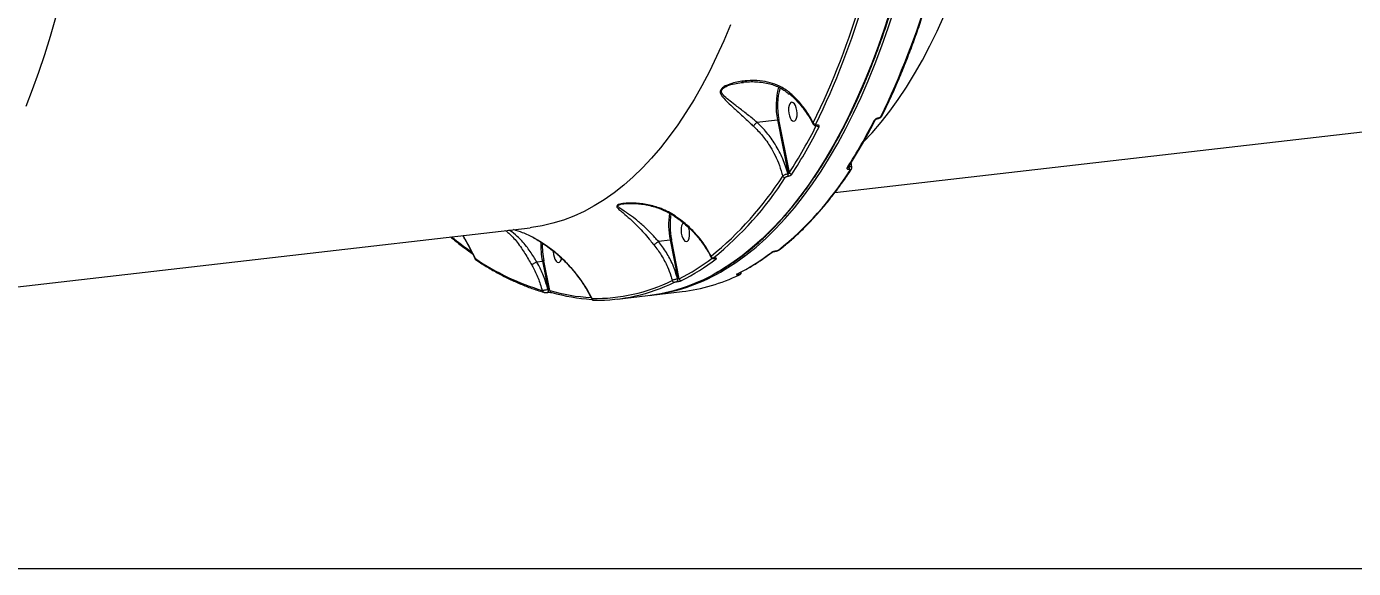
# Model space of a CAD drawing. Header units: millimetres. Extents: x 10684 to 26054, y -4768 to 6894.
# Drawn here: x 18900 to 19522, y -3300 to -3046 of the extents above; entities that cross this region are included whole.
import ezdxf

# ---------------------------------------------------------------- set-up
doc = ezdxf.new("R2010")
doc.units = ezdxf.units.MM
doc.layers.add('DIKOM_ОБЪЕКТ', color=7, linetype='Continuous')
doc.layers.add('DIKOM_РАЗМЕР_ОБЪЕКТА', color=7, linetype='Continuous')
doc.styles.add('style1', font='arial.ttf', dxfattribs={"width": 0.8})
doc.dimstyles.new('1-50', dxfattribs={"dimtxt": 300, "dimasz": 200, "dimexe": 100, "dimexo": 0, "dimgap": 100, "dimtad": 1, "dimtxsty": 'style1', "dimcen": 200, "dimclrd": 7, "dimclre": 7, "dimclrt": 7, "dimadec": 1, "dimazin": 2, "dimtfac": 1, "dimtmove": 0, "dimatfit": 2, "dimfxl": 0, "dimlwd": 25, "dimlwe": 18, "dimarcsym": 0})

# ---------------------------------------------------------------- blocks, each defined once
blk = doc.blocks.new('*D12')
at = {"layer": 'Defpoints', "color": 0, "transparency": 16777216}
for p in [(20201.02, 3555.88), (18130.62, -3300.31), (24750.12, -3300.31)]:
    blk.add_point(p, dxfattribs=at)
at = {"layer": 'DIKOM_РАЗМЕР_ОБЪЕКТА', "color": 7, "lineweight": 18, "transparency": 16777216}
for p, q in [((20201.02, 3555.88), (24850.12, 3555.88)), ((18130.62, -3300.31), (24850.12, -3300.31))]:
    blk.add_line(p, q, dxfattribs=at)
at = {"layer": 'DIKOM_РАЗМЕР_ОБЪЕКТА', "color": 7, "lineweight": 25, "transparency": 16777216}
blk.add_line((24750.12, 3355.88), (24750.12, -3100.31), dxfattribs=at)
at = {"layer": 'DIKOM_РАЗМЕР_ОБЪЕКТА', "color": 7, "transparency": 16777216}
for points in [[(24716.79, 3355.88), (24783.45, 3355.88), (24750.12, 3555.88)], [(24716.79, -3100.31), (24783.45, -3100.31), (24750.12, -3300.31)]]:
    blk.add_solid(points, dxfattribs=at)
at = {"layer": 'DIKOM_РАЗМЕР_ОБЪЕКТА', "color": 7, "transparency": 16777216, "insert": (24496.95, 958.92), "char_height": 300, "attachment_point": 5, "rotation": 90, "style": 'style1'}
blk.add_mtext('6850', dxfattribs=at)

msp = doc.modelspace()

# ---------------------------------------------------------------- linework, layer by layer
at = {"layer": 'DIKOM_ОБЪЕКТ', "color": 7, "linetype": 'Continuous', "lineweight": 15}
for p, q in [((19235.217, -3072.084), (19236.035, -3071.964)), ((19242.379, -3090.664), (19252.107, -3089.541)), ((19252.107, -3089.541), (19257.097, -3114.953)), ((19257.657, -3114.329), (19252.757, -3089.377)), ((19299.079, -3088.979), (19299.129, -3088.973)), ((19299.35, -3088.779), (19299.301, -3088.785)), ((19270.439, -3092.285), (19270.488, -3092.279)), ((19270.71, -3092.085), (19270.661, -3092.091)), ((19278.997, -3123.719), (19570.112, -3090.116)), ((19285.585, -3112.735), (19285.656, -3112.727)), ((19285.688, -3111.653), (19285.616, -3111.283)), ((19285.76, -3111.644), (19285.688, -3111.653)), ((19285.734, -3111.097), (19285.76, -3111.644)), ((19256.923, -3116.044), (19256.994, -3116.035)), ((19257.097, -3114.953), (19257.026, -3114.961)), ((18844.768, -3173.84), (19135.883, -3140.238)), ((19196.18, -3146.623), (19201.643, -3145.993)), ((19201.643, -3145.993), (19205.283, -3164.324)), ((19205.941, -3164.198), (19202.294, -3145.827)), ((19210.444, -3140.409), (19210.326, -3140.035)), ((19251.035, -3151.311), (19251.106, -3151.303)), ((19251.213, -3151.257), (19251.141, -3151.266)), ((19139.035, -3156.209), (19139.028, -3156.211)), ((19139.035, -3156.209), (19141.675, -3155.904)), ((19141.675, -3155.904), (19144.381, -3169.386)), ((19145.143, -3169.776), (19142.325, -3155.738)), ((19222.372, -3154.619), (19222.444, -3154.611)), ((19222.55, -3154.566), (19222.479, -3154.574)), ((19205.283, -3164.324), (19205.234, -3164.329)), ((19233.194, -3161.998), (19233.194, -3161.998)), ((19233.648, -3162.229), (19233.697, -3162.223)), ((19144.061, -3170.618), (19143.981, -3170.611)), ((19144.061, -3170.618), (19144.091, -3170.615)), ((19144.381, -3169.386), (19144.352, -3169.389)), ((19192.911, -3171.908), (19207.26, -3170.252)), ((19205.007, -3165.534), (19205.057, -3165.529)), ((19176.775, -3173.77), (19191.124, -3172.114))]:
    msp.add_line(p, q, dxfattribs=at)
at = {"layer": 'DIKOM_ОБЪЕКТ', "color": 7, "linetype": 'Continuous', "lineweight": 15, "flags": 128}
for points in [[(18899.306, -3083.106), (18902.355, -3075.281), (18905.272, -3067.2), (18908.056, -3058.869), (18910.703, -3050.296), (18913.211, -3041.489), (18915.578, -3032.457), (18917.802, -3023.207), (18919.88, -3013.749), (18921.811, -3004.091), (18923.592, -2994.241), (18925.223, -2984.211), (18926.701, -2974.008), (18928.025, -2963.642), (18929.195, -2953.122), (18930.208, -2942.46), (18931.064, -2931.663), (18931.762, -2920.744), (18932.302, -2909.711), (18932.683, -2898.575)], [(19305.152, -3037.691), (19302.289, -3046.494), (19299.292, -3055.052), (19296.163, -3063.358), (19292.905, -3071.403), (19289.521, -3079.181), (19286.013, -3086.687), (19282.385, -3093.913), (19278.639, -3100.854), (19274.78, -3107.503), (19270.809, -3113.855), (19266.73, -3119.905), (19262.547, -3125.647), (19258.264, -3131.077), (19253.883, -3136.191), (19249.409, -3140.983), (19244.845, -3145.45), (19240.196, -3149.588), (19235.464, -3153.393), (19230.655, -3156.863), (19225.772, -3159.994), (19222.693, -3161.773)], [(19225.252, -3161.135), (19227.559, -3159.788), (19232.442, -3156.657), (19237.251, -3153.187), (19241.983, -3149.381), (19246.632, -3145.243), (19251.196, -3140.776), (19255.67, -3135.984), (19260.051, -3130.871), (19264.334, -3125.441), (19268.517, -3119.698), (19272.595, -3113.649), (19276.566, -3107.296), (19280.426, -3100.647), (19284.172, -3093.707), (19287.8, -3086.481), (19291.308, -3078.975), (19294.692, -3071.197), (19297.95, -3063.151), (19301.079, -3054.846), (19304.076, -3046.288), (19306.939, -3037.485)], [(19229.981, -3044.937), (19226.804, -3052.497), (19223.502, -3059.785), (19220.078, -3066.796), (19216.534, -3073.521), (19212.875, -3079.956), (19209.103, -3086.094), (19205.223, -3091.928), (19201.237, -3097.455), (19197.149, -3102.669), (19192.964, -3107.565), (19188.685, -3112.138), (19184.316, -3116.384), (19179.862, -3120.299), (19175.325, -3123.879), (19170.712, -3127.122), (19166.025, -3130.024), (19161.269, -3132.583), (19156.449, -3134.795), (19151.569, -3136.66), (19146.634, -3138.175), (19141.647, -3139.338), (19136.615, -3140.15), (19135.883, -3140.238)], [(19292.528, -3099.889), (19296.518, -3095.612), (19300.703, -3090.716), (19304.79, -3085.503), (19308.776, -3079.976), (19312.657, -3074.141), (19316.429, -3068.003), (19320.088, -3061.568), (19323.632, -3054.843), (19327.056, -3047.832), (19330.358, -3040.544)], [(19260.908, -3083.957), (19260.507, -3082.88), (19260.005, -3082.038), (19259.445, -3081.5), (19258.871, -3081.31), (19258.329, -3081.481), (19257.864, -3082.002), (19257.513, -3082.829), (19257.304, -3083.895), (19257.255, -3085.115), (19257.369, -3086.389), (19257.638, -3087.614), (19258.039, -3088.691), (19258.54, -3089.533), (19259.1, -3090.071), (19259.675, -3090.261), (19260.217, -3090.09), (19260.682, -3089.569), (19261.033, -3088.742), (19261.241, -3087.676), (19261.29, -3086.456), (19261.176, -3085.182), (19260.908, -3083.957)], [(19207.903, -3137.909), (19207.865, -3137.933), (19207.4, -3138.454), (19207.049, -3139.281), (19206.84, -3140.347), (19206.792, -3141.567), (19206.906, -3142.841), (19207.174, -3144.066), (19207.575, -3145.143), (19208.076, -3145.984), (19208.637, -3146.522), (19209.211, -3146.713), (19209.753, -3146.541), (19210.218, -3146.021), (19210.569, -3145.194), (19210.778, -3144.127), (19210.827, -3142.908), (19210.712, -3141.634), (19210.444, -3140.409), (19210.444, -3140.409)], [(19146.82, -3151.214), (19146.823, -3151.478), (19146.938, -3152.753), (19147.206, -3153.978), (19147.607, -3155.055), (19148.108, -3155.896), (19148.669, -3156.434), (19149.243, -3156.625), (19149.785, -3156.453), (19150.25, -3155.933), (19150.601, -3155.106), (19150.718, -3154.632)], [(19251.029, -3151.312), (19251.077, -3151.301), (19251.141, -3151.266)], [(19251.11, -3151.302), (19251.149, -3151.293), (19251.213, -3151.257)], [(19222.376, -3154.619), (19222.415, -3154.61), (19222.479, -3154.574)], [(19222.441, -3154.612), (19222.486, -3154.601), (19222.55, -3154.566)], [(19233.192, -3161.999), (19233.097, -3162.039), (19232.926, -3162.078)], [(19234.443, -3162.244), (19234.344, -3162.285), (19234.181, -3162.321)], [(19144.352, -3169.389), (19144.387, -3169.628), (19144.396, -3169.867), (19144.378, -3170.092), (19144.336, -3170.289), (19144.27, -3170.448), (19144.186, -3170.558), (19144.088, -3170.613), (19144.061, -3170.618)], [(19144.381, -3169.386), (19144.416, -3169.625), (19144.425, -3169.864), (19144.408, -3170.088), (19144.365, -3170.286), (19144.3, -3170.444), (19144.215, -3170.554), (19144.117, -3170.61), (19144.097, -3170.614)], [(19145.758, -3170.633), (19145.897, -3170.66), (19146.072, -3170.659)]]:
    msp.add_lwpolyline(points, dxfattribs=at)
at = {"layer": 'DIKOM_ОБЪЕКТ', "color": 7, "linetype": 'Continuous', "lineweight": 15}
for centre, radius, start, end in [((18944.504, -2931.798), 361.302, 333.862393, 343.939542), ((18945.035, -2932.1), 362.052, 333.861739, 343.940282), ((18975.477, -2928.565), 362.099, 333.862387, 343.939635), ((19282.756, -3082.9), 31.36, 163.966289, 192.225037), ((19281.061, -3082.898), 29.036, 163.104476, 192.893681), ((19251.897, -3087.332), 2.219, 275.443703, 292.826372), ((19079.27, -2979.653), 244.475, 327.199416, 333.213854), ((19297.47, -3089.142), 0.687, 273.469928, 330.576107), ((19299.012, -3088.678), 0.308, 282.245516, 339.727274), ((19299.061, -3088.673), 0.308, 282.696795, 339.81478), ((19300.505, -3087.394), 0.687, 273.502456, 330.781053), ((19052.728, -2982.25), 243.805, 327.197797, 333.214448), ((19053.192, -2982.542), 244.67, 327.200625, 333.210267), ((19269.949, -3090.357), 1.246, 209.0155, 275.215002), ((19270.369, -3091.981), 0.312, 283.228449, 339.475474), ((19271.49, -3091.575), 1.249, 214.516904, 275.124673), ((19270.421, -3091.978), 0.309, 282.104942, 339.626497), ((19154.648, -3029.467), 155.903, 308.871994, 327.538779), ((19258.759, -3113.902), 1.181, 201.158212, 274.687675), ((19284.707, -3111.372), 0.719, 274.697528, 325.630855), ((19284.132, -3112.05), 1.606, 334.750586, 14.328253), ((19284.193, -3112.041), 1.617, 334.882736, 14.198493), ((19286.136, -3112.435), 0.712, 274.428441, 325.829645), ((19123.287, -3032.485), 155.551, 308.871726, 327.539458), ((19124.16, -3032.985), 155.906, 308.872385, 327.538791), ((19255.612, -3115.484), 1.183, 204.326578, 274.544827), ((19255.466, -3115.358), 1.61, 334.795706, 14.285523), ((19255.541, -3115.35), 1.606, 334.750586, 14.328253), ((19234.531, -3139.162), 33.589, 170.10612, 191.734245), ((19234.277, -3139.196), 32.663, 170.409056, 191.713312), ((19205.486, -3014.614), 167.913, 230.666117, 234.692831), ((19177.522, -3148.841), 36.536, 177.172515, 191.1461), ((19177.196, -3148.878), 35.54, 177.748159, 191.128958), ((19186.867, -3070.485), 102.522, 296.696391, 307.433929), ((19249.101, -3151.121), 0.776, 276.191583, 307.628448), ((19252.405, -3150.069), 0.781, 276.236743, 307.630222), ((19176.461, -3056.447), 118.541, 236.034364, 252.921186), ((19111.029, -3154.769), 0.797, 179.477678, 235.323023), ((19160.162, -3073.125), 101.931, 296.686623, 306.944685), ((19160.956, -3073.476), 102.522, 296.696391, 307.433929), ((19221.937, -3153.296), 1.07, 195.898279, 273.624508), ((19223.185, -3153.891), 0.996, 224.992602, 275.096504), ((19181, -3087.848), 84.872, 276.850604, 299.422421), ((19182.511, -3086.707), 85.827, 276.358715, 299.86732), ((19204.08, -3164.737), 1.223, 319.288849, 19.441724), ((19204.13, -3164.731), 1.223, 319.285096, 19.441364), ((19206.957, -3164.042), 1.028, 188.742006, 273.265769), ((19197.401, -3087.131), 83.704, 276.764381, 296.066066), ((19233.191, -3161.674), 0.719, 309.433929, 2.744359), ((19233.232, -3161.66), 0.73, 309.587445, 3.723738), ((19142.519, -3169.714), 0.873, 183.100314, 251.606522), ((19146.029, -3169.789), 0.886, 179.134805, 252.181339), ((19169.367, -3084.913), 88.253, 254.06827, 266.833808), ((19170.382, -3085.472), 88.588, 254.073004, 266.39655), ((19166.353, -3091.252), 82.227, 269.072214, 296.186569), ((19167.33, -3091.891), 82.407, 269.072065, 296.186736), ((19203.634, -3164.823), 1.018, 192.229227, 273.486858), ((19165.932, -3173.373), 0.916, 185.945074, 273.921404)]:
    msp.add_arc(centre, radius, start, end, dxfattribs=at)
for points, knots in [([(19222.98, -3161.643), (19223.608, -3161.305), (19225.812, -3160.12), (19229.527, -3157.768), (19234.121, -3154.595), (19238.642, -3151.101), (19243.093, -3147.313), (19247.468, -3143.228), (19251.763, -3138.85), (19255.976, -3134.182), (19260.104, -3129.228), (19264.142, -3123.992), (19268.088, -3118.478), (19271.939, -3112.69), (19275.693, -3106.634), (19279.345, -3100.312), (19282.895, -3093.731), (19286.338, -3086.895), (19289.673, -3079.809), (19292.896, -3072.48), (19296.006, -3064.911), (19299.001, -3057.111), (19301.877, -3049.083), (19304.634, -3040.834), (19307.269, -3032.371), (19309.78, -3023.699), (19312.164, -3014.826), (19314.423, -3005.757), (19316.551, -2996.5), (19318.549, -2987.062), (19320.415, -2977.45), (19322.147, -2967.67), (19323.746, -2957.731), (19325.207, -2947.639), (19326.532, -2937.403), (19327.719, -2927.03), (19328.767, -2916.527), (19329.676, -2905.903), (19330.444, -2895.166), (19331.071, -2884.323), (19331.558, -2873.383), (19331.903, -2862.354), (19332.105, -2851.245), (19332.166, -2840.063), (19332.086, -2828.817), (19331.861, -2817.515), (19331.542, -2807.428), (19331.263, -2801.102), (19331.152, -2798.571)], [0, 0, 0, 0, 0.0088211, 0.0309506, 0.0530921, 0.0752455, 0.0974093, 0.1195825, 0.1417641, 0.1639521, 0.1861461, 0.208344, 0.2305454, 0.2527491, 0.2749546, 0.2971605, 0.3193672, 0.3415737, 0.3637795, 0.3859849, 0.4081895, 0.430393, 0.4525956, 0.474797, 0.4969974, 0.5191968, 0.5413949, 0.5635926, 0.5857888, 0.6079843, 0.6301784, 0.6523723, 0.674565, 0.696757, 0.7189483, 0.7411388, 0.7633286, 0.7855182, 0.807707, 0.829895, 0.8520832, 0.8742704, 0.8964574, 0.9186442, 0.9408307, 0.9630167, 0.9852026, 1, 1, 1, 1]), ([(19301.104, -3087.729), (19301.703, -3086.519), (19303.44, -3083.008), (19306.232, -3077.007), (19309.443, -3069.649), (19312.537, -3062.049), (19315.516, -3054.219), (19318.378, -3046.162), (19321.07, -3038.029), (19322.921, -3032.048), (19323.868, -3028.848), (19324.011, -3028.366)], [0, 0, 0, 0, 0.0688535, 0.1997293, 0.3306045, 0.4614733, 0.5923368, 0.7231936, 0.8540456, 0.9780043, 1, 1, 1, 1]), ([(19257.846, -3076.878), (19257.094, -3076.284), (19255.575, -3075.085), (19252.496, -3073.41), (19248.581, -3071.992), (19243.406, -3071.082), (19238.653, -3071.042), (19234.506, -3071.527), (19231.253, -3072.216), (19228.369, -3073.173), (19226.612, -3074.177), (19225.71, -3074.996), (19225.202, -3075.752), (19225.15, -3076.999), (19226.074, -3078.676), (19228.072, -3080.787), (19231.032, -3083.549), (19234.69, -3086.872), (19238.07, -3089.998), (19240.119, -3091.905), (19240.658, -3092.408)], [0, 0, 0, 0, 0.0440653, 0.0889589, 0.1624912, 0.2382087, 0.3352469, 0.3852675, 0.435261, 0.4935537, 0.5321379, 0.5402115, 0.5665619, 0.5927434, 0.6382728, 0.7076032, 0.7787243, 0.8710034, 0.9660357, 1, 1, 1, 1]), ([(19242.377, -3090.665), (19242.377, -3090.665), (19241.788, -3090.223), (19239.757, -3088.451), (19236.146, -3085.66), (19232.316, -3082.662), (19229.052, -3080.22), (19226.894, -3078.341), (19225.771, -3076.848), (19225.714, -3075.731), (19226.116, -3075.137), (19226.489, -3074.789), (19227.056, -3074.307), (19228.829, -3073.413), (19231.755, -3072.487), (19234.085, -3072.216), (19235.217, -3072.084)], [0, 0, 0, 0, 0.0000302, 0.0560407, 0.2109724, 0.3661421, 0.4811477, 0.5957414, 0.6671581, 0.7066537, 0.7453767, 0.7458921, 0.7580715, 0.8178152, 0.9115163, 1, 1, 1, 1]), ([(19235.199, -3071.964), (19235.439, -3071.927), (19236.652, -3071.741), (19238.947, -3071.616), (19242.095, -3071.623), (19245.31, -3071.957), (19248.271, -3072.567), (19250.941, -3073.421), (19253.342, -3074.529), (19255.612, -3075.875), (19256.967, -3076.981), (19257.615, -3077.509)], [0, 0, 0, 0, 0.0307681, 0.1557817, 0.2888039, 0.4294194, 0.5635501, 0.670072, 0.7833708, 0.8964909, 1, 1, 1, 1]), ([(19257.846, -3076.878), (19257.834, -3076.901), (19257.785, -3076.99), (19257.704, -3077.176), (19257.656, -3077.342), (19257.713, -3077.359), (19257.727, -3077.363)], [0, 0, 0, 0, 0.08824102, 0.34537223, 0.83790611, 1, 1, 1, 1]), ([(19257.68, -3077.416), (19258.102, -3077.775), (19259.403, -3078.882), (19261.386, -3080.904), (19263.621, -3083.457), (19265.625, -3086.142), (19267.368, -3088.843), (19268.301, -3090.671), (19268.748, -3091.547)], [0, 0, 0, 0, 0.0878606, 0.2709893, 0.4556466, 0.6415151, 0.8281483, 1, 1, 1, 1]), ([(19268.859, -3090.962), (19267.974, -3089.312), (19266.182, -3085.971), (19262.918, -3081.842), (19260.049, -3078.84), (19258.456, -3077.421), (19257.846, -3076.878)], [0, 0, 0, 0, 0.3247166, 0.6574802, 0.8690102, 1, 1, 1, 1]), ([(19285.301, -3111.778), (19285.967, -3110.738), (19287.9, -3107.72), (19291.022, -3102.517), (19294.621, -3096.142), (19296.926, -3091.688), (19298.068, -3089.48)], [0, 0, 0, 0, 0.1499046, 0.4348011, 0.7197109, 1, 1, 1, 1]), ([(19299.301, -3088.785), (19299.2, -3088.801), (19298.946, -3088.84), (19298.515, -3088.99), (19298.074, -3089.231), (19297.708, -3089.524), (19297.577, -3089.727), (19297.511, -3089.828)], [0, 0, 0, 0, 0.1408296, 0.3552897, 0.5699505, 0.7849847, 1, 1, 1, 1]), ([(19298.07, -3089.478), (19298.07, -3089.478), (19298.071, -3089.476), (19298.117, -3089.419), (19298.219, -3089.329), (19298.385, -3089.217), (19298.604, -3089.106), (19298.84, -3089.023), (19299.01, -3088.986), (19299.069, -3088.981), (19299.077, -3088.981)], [0, 0, 0, 0, 0.0838641, 0.194794, 0.3336332, 0.4742677, 0.640543, 0.8192617, 0.9760735, 1, 1, 1, 1]), ([(19299.127, -3088.973), (19299.128, -3088.973), (19299.368, -3088.974), (19299.868, -3088.804), (19300.553, -3088.426), (19300.97, -3088.039), (19301.079, -3087.76), (19301.093, -3087.723)], [0, 0, 0, 0, 0.0008021, 0.3034712, 0.6109013, 0.9487273, 1, 1, 1, 1]), ([(19300.547, -3088.079), (19300.504, -3088.148), (19300.417, -3088.284), (19300.173, -3088.48), (19299.878, -3088.641), (19299.589, -3088.742), (19299.418, -3088.769), (19299.35, -3088.779)], [0, 0, 0, 0, 0.2144013, 0.4285298, 0.6429488, 0.8577219, 1, 1, 1, 1]), ([(19240.658, -3092.408), (19240.7, -3092.377), (19240.822, -3092.287), (19241.099, -3092.052), (19241.506, -3091.663), (19241.977, -3091.159), (19242.244, -3090.83), (19242.377, -3090.665)], [0, 0, 0, 0, 0.0872861, 0.2536178, 0.5024798, 0.7512112, 1, 1, 1, 1]), ([(19240.658, -3092.408), (19242.15, -3093.911), (19245.169, -3096.953), (19248.504, -3101.737), (19251.108, -3106.454), (19253.097, -3110.992), (19254.053, -3114.304), (19254.535, -3115.972)], [0, 0, 0, 0, 0.2308682, 0.4671755, 0.6265727, 0.8119919, 1, 1, 1, 1]), ([(19242.379, -3090.664), (19242.379, -3090.664), (19242.378, -3090.664), (19242.378, -3090.664), (19242.377, -3090.665), (19242.377, -3090.665)], [0, 0, 0, 0, 0.50347746, 0.85312053, 1, 1, 1, 1]), ([(19257.026, -3114.961), (19256.279, -3112.578), (19254.764, -3107.746), (19251.283, -3101.255), (19247.179, -3095.429), (19243.992, -3092.264), (19242.379, -3090.664)], [0, 0, 0, 0, 0.2606899, 0.5287021, 0.7616298, 1, 1, 1, 1]), ([(19268.859, -3090.962), (19268.803, -3091.092), (19268.714, -3091.302), (19268.792, -3091.454), (19268.822, -3091.511)], [0, 0, 0, 0, 0.6239712, 1, 1, 1, 1]), ([(19268.814, -3091.538), (19268.894, -3091.671), (19269.052, -3091.932), (19269.449, -3092.175), (19269.91, -3092.313), (19270.254, -3092.292), (19270.438, -3092.281)], [0, 0, 0, 0, 0.238683, 0.4691748, 0.7164051, 1, 1, 1, 1]), ([(19270.661, -3092.091), (19270.596, -3092.096), (19270.432, -3092.108), (19270.215, -3092.065), (19270.056, -3091.956), (19269.991, -3091.796), (19270.038, -3091.664), (19270.062, -3091.598)], [0, 0, 0, 0, 0.142327, 0.357095, 0.5716011, 0.7856904, 1, 1, 1, 1]), ([(19270.485, -3092.282), (19270.523, -3092.278), (19270.606, -3092.269), (19270.669, -3092.277), (19270.669, -3092.277), (19270.669, -3092.277)], [0, 0, 0, 0, 0.3331226, 0.7477081, 1, 1, 1, 1]), ([(19271.601, -3092.819), (19271.637, -3092.721), (19271.708, -3092.525), (19271.612, -3092.285), (19271.373, -3092.123), (19271.05, -3092.06), (19270.806, -3092.078), (19270.71, -3092.085)], [0, 0, 0, 0, 0.2150866, 0.4299978, 0.644718, 0.8592159, 1, 1, 1, 1]), ([(19252.881, -3150.688), (19253.674, -3150.061), (19255.969, -3148.247), (19259.709, -3145.017), (19264.077, -3140.902), (19268.363, -3136.492), (19272.567, -3131.793), (19276.685, -3126.809), (19280.712, -3121.539), (19284.05, -3116.852), (19286.029, -3113.881), (19286.724, -3112.837)], [0, 0, 0, 0, 0.06529539, 0.18912585, 0.31299423, 0.43690552, 0.56085514, 0.68483417, 0.80883644, 0.93285786, 1, 1, 1, 1]), ([(19257.657, -3114.329), (19257.639, -3114.396), (19257.604, -3114.527), (19257.489, -3114.71), (19257.354, -3114.846), (19257.243, -3114.911), (19257.163, -3114.941), (19257.124, -3114.948), (19257.097, -3114.953)], [0, 0, 0, 0, 0.2553261, 0.4987633, 0.7168364, 0.8616948, 0.9068047, 1, 1, 1, 1]), ([(19284.766, -3112.089), (19284.729, -3112.159), (19284.646, -3112.316), (19284.68, -3112.522), (19284.859, -3112.678), (19285.164, -3112.761), (19285.445, -3112.744), (19285.585, -3112.735)], [0, 0, 0, 0, 0.1742179, 0.3896322, 0.5958652, 0.7978369, 1, 1, 1, 1]), ([(19285.688, -3111.653), (19285.649, -3111.653), (19285.601, -3111.654), (19285.514, -3111.629), (19285.432, -3111.571), (19285.37, -3111.474), (19285.36, -3111.4), (19285.357, -3111.376)], [0, 0, 0, 0, 0.215303, 0.2619126, 0.541446, 0.8525147, 1, 1, 1, 1]), ([(19285.656, -3112.727), (19285.749, -3112.721), (19285.933, -3112.71), (19286.135, -3112.764), (19286.25, -3112.865), (19286.27, -3112.999), (19286.216, -3113.1), (19286.191, -3113.145)], [0, 0, 0, 0, 0.2037715, 0.4079817, 0.6134517, 0.8264725, 1, 1, 1, 1]), ([(19286.919, -3111.963), (19286.919, -3111.927), (19286.922, -3111.823), (19286.707, -3111.706), (19286.317, -3111.624), (19285.946, -3111.638), (19285.76, -3111.644)], [0, 0, 0, 0, 0.1504141, 0.4329021, 0.7162376, 1, 1, 1, 1]), ([(19286.713, -3112.828), (19286.774, -3112.73), (19286.912, -3112.508), (19286.985, -3112.184), (19286.937, -3111.995), (19286.928, -3111.957)], [0, 0, 0, 0, 0.3852262, 0.8743451, 1, 1, 1, 1]), ([(19286.975, -3111.955), (19286.887, -3111.401), (19286.76, -3110.599), (19286.727, -3109.798), (19286.717, -3109.55)], [0, 0, 0, 0, 0.6906772, 1, 1, 1, 1]), ([(19257.026, -3114.961), (19256.92, -3114.979), (19256.615, -3115.033), (19256.059, -3115.185), (19255.423, -3115.423), (19254.865, -3115.702), (19254.644, -3115.882), (19254.535, -3115.972)], [0, 0, 0, 0, 0.1132418, 0.3259081, 0.5480353, 0.7754804, 1, 1, 1, 1]), ([(19255.706, -3116.664), (19255.756, -3116.602), (19255.857, -3116.478), (19256.125, -3116.298), (19256.437, -3116.155), (19256.715, -3116.073), (19256.869, -3116.051), (19256.923, -3116.044)], [0, 0, 0, 0, 0.2288313, 0.4578695, 0.6783521, 0.888241, 1, 1, 1, 1]), ([(19256.994, -3116.035), (19257.073, -3116.024), (19257.307, -3115.99), (19257.735, -3115.864), (19258.215, -3115.642), (19258.626, -3115.366), (19258.779, -3115.175), (19258.855, -3115.08)], [0, 0, 0, 0, 0.1083572, 0.320492, 0.5431292, 0.7715954, 1, 1, 1, 1]), ([(19203.258, -3134.246), (19202.192, -3133.608), (19200.041, -3132.323), (19195.773, -3130.573), (19190.439, -3129.16), (19185.135, -3128.614), (19181.452, -3128.672), (19179.417, -3128.874), (19177.962, -3129.143), (19176.885, -3129.564), (19176.493, -3130.182), (19177, -3131.065), (19178.406, -3132.299), (19180.696, -3134.184), (19183.14, -3136.328), (19185.542, -3138.659), (19187.588, -3140.772), (19189.876, -3143.299), (19192.088, -3145.901), (19193.488, -3147.614), (19194.025, -3148.272)], [0, 0, 0, 0, 0.0563547, 0.1136142, 0.2103711, 0.3099844, 0.3619803, 0.3883038, 0.4153404, 0.4457386, 0.4741008, 0.5167998, 0.5802323, 0.6452976, 0.7405615, 0.7897126, 0.8388455, 0.8993607, 0.9613634, 1, 1, 1, 1]), ([(19196.175, -3146.625), (19196.174, -3146.625), (19195.591, -3146.042), (19194.219, -3144.406), (19191.88, -3142.034), (19188.808, -3139.051), (19185.311, -3136.109), (19182.053, -3133.714), (19179.421, -3132.024), (19177.831, -3130.923), (19177.107, -3130.135), (19177.356, -3129.612), (19177.989, -3129.344), (19178.79, -3129.132), (19179.373, -3129.014), (19179.914, -3128.966), (19179.958, -3128.962)], [0, 0, 0, 0, 0.0000517, 0.0631928, 0.164534, 0.2660095, 0.4269092, 0.5880374, 0.6936091, 0.7987579, 0.8658231, 0.9086547, 0.9446513, 0.9545243, 0.9962997, 1, 1, 1, 1]), ([(19179.958, -3128.958), (19180.339, -3128.919), (19181.208, -3128.83), (19182.865, -3128.775), (19185.003, -3128.811), (19187.619, -3129.029), (19190.591, -3129.486), (19193.662, -3130.199), (19196.666, -3131.168), (19199.413, -3132.334), (19201.579, -3133.438), (19202.769, -3134.237), (19203.171, -3134.507)], [0, 0, 0, 0, 0.0534026, 0.1218023, 0.2146811, 0.3251455, 0.4467533, 0.5823535, 0.7089301, 0.8289549, 0.9421699, 1, 1, 1, 1]), ([(19203.173, -3134.504), (19203.686, -3134.836), (19205.212, -3135.823), (19207.595, -3137.67), (19210.312, -3140.017), (19212.842, -3142.535), (19215.164, -3145.186), (19217.268, -3147.949), (19219.102, -3150.806), (19220.274, -3152.837), (19220.756, -3153.915), (19220.796, -3154.004)], [0, 0, 0, 0, 0.0658123, 0.1956724, 0.3266041, 0.4584328, 0.5906958, 0.7227385, 0.8553109, 0.9881165, 1, 1, 1, 1]), ([(19203.258, -3134.246), (19203.244, -3134.277), (19203.203, -3134.368), (19203.17, -3134.462), (19203.195, -3134.458), (19203.204, -3134.457)], [0, 0, 0, 0, 0.2492368, 0.7240087, 1, 1, 1, 1]), ([(19220.907, -3153.589), (19219.887, -3151.732), (19217.818, -3147.968), (19213.611, -3142.828), (19208.782, -3138.129), (19205.115, -3135.551), (19203.258, -3134.246)], [0, 0, 0, 0, 0.25360312, 0.51397646, 0.75397337, 1, 1, 1, 1]), ([(19098.608, -3144.541), (19099.201, -3145.041), (19101.5, -3146.976), (19104.933, -3149.619), (19107.78, -3151.634), (19108.905, -3152.431)], [0, 0, 0, 0, 0.17390365, 0.67345015, 1, 1, 1, 1]), ([(19104.245, -3143.89), (19105.144, -3145.423), (19106.955, -3148.509), (19108.849, -3152.152), (19109.778, -3154.261), (19110.004, -3154.776)], [0, 0, 0, 0, 0.4273299, 0.8603487, 1, 1, 1, 1]), ([(19110.233, -3154.762), (19108.631, -3151.456), (19106.85, -3147.781), (19104.562, -3144.236), (19104.332, -3143.88)], [0, 0, 0, 0, 0.899563, 1, 1, 1, 1]), ([(19124.359, -3141.568), (19124.499, -3141.658), (19125.114, -3142.051), (19126.308, -3143.145), (19127.983, -3144.808), (19129.841, -3147.004), (19131.726, -3149.592), (19133.518, -3152.358), (19135.096, -3154.992), (19136.117, -3156.78), (19136.581, -3157.592)], [0, 0, 0, 0, 0.0387232, 0.1702054, 0.3016363, 0.4613505, 0.6249707, 0.7549391, 0.8886692, 1, 1, 1, 1]), ([(19139.028, -3156.211), (19139.028, -3156.211), (19138.574, -3155.453), (19137.54, -3153.796), (19135.927, -3151.354), (19134.059, -3148.796), (19132.035, -3146.383), (19129.471, -3143.828), (19127.402, -3142.115), (19126.171, -3141.468), (19126.001, -3141.379)], [0, 0, 0, 0, 0.00005677, 0.10827936, 0.23902631, 0.36991502, 0.53279814, 0.6958846, 0.95788874, 1, 1, 1, 1]), ([(19137.764, -3145.09), (19136, -3144.2), (19132.841, -3142.606), (19129.529, -3141.59), (19128.065, -3141.141)], [0, 0, 0, 0, 0.5580219, 1, 1, 1, 1]), ([(19137.764, -3145.09), (19137.758, -3145.101), (19137.75, -3145.12), (19137.756, -3145.111), (19137.759, -3145.107)], [0, 0, 0, 0, 0.6249212, 1, 1, 1, 1]), ([(19137.757, -3145.11), (19138.626, -3145.595), (19140.569, -3146.679), (19143.468, -3148.611), (19146.492, -3150.868), (19149.441, -3153.363), (19152.3, -3156.08), (19155.044, -3159.009), (19157.643, -3162.128), (19160.071, -3165.409), (19162.26, -3168.809), (19163.863, -3171.589), (19164.63, -3173.239), (19164.85, -3173.714)], [0, 0, 0, 0, 0.0712083, 0.1592366, 0.2499687, 0.3436276, 0.4403184, 0.5399381, 0.6422152, 0.7465809, 0.8522674, 0.9574448, 1, 1, 1, 1]), ([(19165.021, -3173.468), (19164.005, -3171.556), (19161.959, -3167.705), (19158.264, -3162.561), (19153.804, -3157.349), (19149.411, -3153.149), (19144.934, -3149.619), (19141.417, -3147.179), (19138.954, -3145.77), (19137.764, -3145.09)], [0, 0, 0, 0, 0.17387681, 0.35013951, 0.48805993, 0.69227354, 0.79711628, 0.9019381, 1, 1, 1, 1]), ([(19202.294, -3145.827), (19202.286, -3145.832), (19202.269, -3145.84), (19202.218, -3145.862), (19202.123, -3145.896), (19201.97, -3145.936), (19201.801, -3145.971), (19201.696, -3145.986), (19201.643, -3145.993)], [0, 0, 0, 0, 0.0702582, 0.1413993, 0.3560661, 0.5708715, 0.7854428, 1, 1, 1, 1]), ([(19194.025, -3148.272), (19194.041, -3148.263), (19194.106, -3148.227), (19194.294, -3148.11), (19194.655, -3147.86), (19195.163, -3147.474), (19195.7, -3147.041), (19196.016, -3146.764), (19196.175, -3146.625)], [0, 0, 0, 0, 0.0380957, 0.1491917, 0.3618946, 0.574583, 0.7872476, 1, 1, 1, 1]), ([(19194.025, -3148.272), (19195.24, -3149.882), (19197.699, -3153.14), (19200.243, -3158.107), (19201.806, -3162.131), (19202.423, -3164.284), (19202.639, -3165.039)], [0, 0, 0, 0, 0.31819039, 0.6439632, 0.87525797, 1, 1, 1, 1]), ([(19196.18, -3146.623), (19196.179, -3146.623), (19196.177, -3146.624), (19196.175, -3146.625), (19196.175, -3146.625)], [0, 0, 0, 0, 0.6325047, 1, 1, 1, 1]), ([(19205.234, -3164.329), (19204.514, -3162.048), (19203.16, -3157.756), (19200.045, -3151.781), (19197.479, -3148.356), (19196.18, -3146.623)], [0, 0, 0, 0, 0.3593288, 0.6759001, 1, 1, 1, 1]), ([(19233.191, -3161.999), (19234.028, -3161.572), (19236.448, -3160.338), (19240.404, -3158.057), (19245.034, -3155.088), (19248.06, -3152.854), (19249.57, -3151.74)], [0, 0, 0, 0, 0.1499057, 0.4336137, 0.7174308, 1, 1, 1, 1]), ([(19251.141, -3151.266), (19251.062, -3151.276), (19250.827, -3151.307), (19250.39, -3151.399), (19249.888, -3151.548), (19249.448, -3151.722), (19249.272, -3151.836), (19249.185, -3151.893)], [0, 0, 0, 0, 0.1081751, 0.3204477, 0.5430676, 0.7715393, 1, 1, 1, 1]), ([(19249.571, -3151.738), (19249.57, -3151.739), (19249.563, -3151.745), (19249.6, -3151.719), (19249.697, -3151.67), (19249.898, -3151.583), (19250.204, -3151.48), (19250.567, -3151.388), (19250.865, -3151.33), (19250.995, -3151.318), (19251.029, -3151.314)], [0, 0, 0, 0, 0.0136616, 0.1038326, 0.2164108, 0.3715834, 0.5522876, 0.7541706, 0.935694, 1, 1, 1, 1]), ([(19251.111, -3151.298), (19251.265, -3151.28), (19251.484, -3151.253), (19251.7, -3151.189), (19251.764, -3151.171)], [0, 0, 0, 0, 0.7047666, 1, 1, 1, 1]), ([(19252.489, -3150.845), (19252.432, -3150.883), (19252.318, -3150.959), (19252.031, -3151.073), (19251.705, -3151.17), (19251.42, -3151.23), (19251.266, -3151.25), (19251.213, -3151.257)], [0, 0, 0, 0, 0.2288466, 0.457881, 0.678725, 0.8884763, 1, 1, 1, 1]), ([(19251.764, -3151.171), (19251.884, -3151.139), (19252.197, -3151.055), (19252.575, -3150.913), (19252.787, -3150.729), (19252.872, -3150.655)], [0, 0, 0, 0, 0.2717666, 0.7089494, 1, 1, 1, 1]), ([(19110.233, -3154.762), (19110.116, -3154.772), (19109.967, -3154.786), (19110.008, -3154.772), (19110.017, -3154.769)], [0, 0, 0, 0, 0.7843874, 1, 1, 1, 1]), ([(19110, -3154.78), (19110.035, -3154.853), (19110.131, -3155.049), (19110.336, -3155.259), (19110.51, -3155.367), (19110.584, -3155.412)], [0, 0, 0, 0, 0.2543328, 0.6811342, 1, 1, 1, 1]), ([(19110.577, -3155.425), (19111.486, -3156.015), (19114.12, -3157.727), (19118.492, -3160.329), (19123.691, -3163.129), (19128.894, -3165.62), (19134.097, -3167.798), (19138.551, -3169.411), (19141.267, -3170.243), (19142.252, -3170.545)], [0, 0, 0, 0, 0.0864553, 0.2506161, 0.4147427, 0.5788118, 0.742816, 0.906743, 1, 1, 1, 1]), ([(19136.581, -3157.592), (19136.59, -3157.587), (19136.663, -3157.546), (19136.878, -3157.424), (19137.323, -3157.173), (19137.88, -3156.858), (19138.481, -3156.52), (19138.846, -3156.314), (19139.028, -3156.211)], [0, 0, 0, 0, 0.02595227, 0.20955937, 0.40716073, 0.60477938, 0.80239298, 1, 1, 1, 1]), ([(19136.581, -3157.592), (19136.766, -3157.92), (19137.925, -3159.974), (19139.846, -3163.973), (19141.039, -3167.806), (19141.647, -3169.761)], [0, 0, 0, 0, 0.0849862, 0.5334635, 1, 1, 1, 1]), ([(19144.352, -3169.389), (19143.7, -3167.191), (19142.464, -3163.02), (19140.418, -3158.695), (19139.224, -3156.548), (19139.035, -3156.209)], [0, 0, 0, 0, 0.48433527, 0.91852129, 1, 1, 1, 1]), ([(19142.325, -3155.738), (19142.319, -3155.741), (19142.303, -3155.75), (19142.253, -3155.772), (19142.155, -3155.807), (19142.001, -3155.848), (19141.833, -3155.883), (19141.728, -3155.897), (19141.675, -3155.904)], [0, 0, 0, 0, 0.0536179, 0.14142, 0.3558697, 0.5704982, 0.7851511, 1, 1, 1, 1]), ([(19220.907, -3153.589), (19220.856, -3153.666), (19220.752, -3153.822), (19220.794, -3153.937), (19220.815, -3153.996)], [0, 0, 0, 0, 0.4935638, 1, 1, 1, 1]), ([(19220.81, -3154.002), (19220.864, -3154.097), (19220.97, -3154.283), (19221.222, -3154.47), (19221.5, -3154.59), (19221.845, -3154.648), (19222.131, -3154.65), (19222.341, -3154.621), (19222.376, -3154.616)], [0, 0, 0, 0, 0.1675262, 0.3290556, 0.4852546, 0.6652142, 0.9447458, 1, 1, 1, 1]), ([(19222.479, -3154.574), (19222.387, -3154.582), (19222.204, -3154.598), (19222.012, -3154.577), (19221.912, -3154.526), (19221.909, -3154.451), (19221.975, -3154.391), (19222.005, -3154.364)], [0, 0, 0, 0, 0.2039819, 0.4080307, 0.6135318, 0.8266242, 1, 1, 1, 1]), ([(19222.442, -3154.613), (19222.454, -3154.611), (19222.551, -3154.597), (19222.678, -3154.592), (19222.786, -3154.595), (19222.794, -3154.596), (19222.797, -3154.597)], [0, 0, 0, 0, 0.05701641, 0.4661497, 0.79074615, 1, 1, 1, 1]), ([(19223.274, -3154.883), (19223.319, -3154.843), (19223.421, -3154.752), (19223.414, -3154.639), (19223.259, -3154.561), (19222.968, -3154.53), (19222.689, -3154.554), (19222.55, -3154.566)], [0, 0, 0, 0, 0.1741471, 0.3895776, 0.5957678, 0.7978991, 1, 1, 1, 1]), ([(19205.234, -3164.329), (19205.098, -3164.352), (19204.756, -3164.409), (19204.157, -3164.539), (19203.523, -3164.708), (19202.973, -3164.884), (19202.75, -3164.987), (19202.639, -3165.039)], [0, 0, 0, 0, 0.1424089, 0.3573174, 0.5717058, 0.7857756, 1, 1, 1, 1]), ([(19205.941, -3164.198), (19205.912, -3164.207), (19205.855, -3164.226), (19205.715, -3164.257), (19205.553, -3164.286), (19205.402, -3164.309), (19205.317, -3164.32), (19205.283, -3164.324)], [0, 0, 0, 0, 0.214974, 0.4299553, 0.6448851, 0.8592673, 1, 1, 1, 1]), ([(19232.926, -3162.078), (19232.872, -3162.11), (19232.762, -3162.176), (19232.808, -3162.241), (19233.008, -3162.271), (19233.311, -3162.263), (19233.552, -3162.238), (19233.648, -3162.229)], [0, 0, 0, 0, 0.215054, 0.4299593, 0.6447666, 0.8592731, 1, 1, 1, 1]), ([(19233.697, -3162.223), (19233.762, -3162.216), (19233.924, -3162.199), (19234.126, -3162.195), (19234.26, -3162.214), (19234.291, -3162.257), (19234.217, -3162.299), (19234.181, -3162.321)], [0, 0, 0, 0, 0.1423155, 0.3571008, 0.5715647, 0.7857285, 1, 1, 1, 1]), ([(19234.44, -3162.238), (19234.479, -3162.221), (19234.583, -3162.175), (19234.768, -3162.037), (19234.963, -3161.803), (19235.096, -3161.489), (19235.084, -3161.259), (19235.079, -3161.145)], [0, 0, 0, 0, 0.1159303, 0.3062136, 0.5224506, 0.7649695, 1, 1, 1, 1]), ([(19144.352, -3169.389), (19144.26, -3169.403), (19143.956, -3169.448), (19143.369, -3169.532), (19142.66, -3169.63), (19142.029, -3169.715), (19141.774, -3169.746), (19141.647, -3169.761)], [0, 0, 0, 0, 0.0942867, 0.3123008, 0.5411927, 0.7714311, 1, 1, 1, 1]), ([(19142.247, -3170.533), (19142.285, -3170.547), (19142.453, -3170.611), (19142.765, -3170.638), (19143.253, -3170.666), (19143.718, -3170.654), (19143.959, -3170.625), (19144.051, -3170.614)], [0, 0, 0, 0, 0.0737673, 0.3290245, 0.6069055, 0.8508324, 1, 1, 1, 1]), ([(19144.097, -3170.616), (19144.156, -3170.609), (19144.326, -3170.589), (19144.583, -3170.574), (19144.755, -3170.573), (19144.802, -3170.573)], [0, 0, 0, 0, 0.282851, 0.8046568, 1, 1, 1, 1]), ([(19145.143, -3169.776), (19145.1, -3169.725), (19145.018, -3169.625), (19144.84, -3169.499), (19144.662, -3169.418), (19144.529, -3169.389), (19144.445, -3169.381), (19144.405, -3169.384), (19144.381, -3169.386)], [0, 0, 0, 0, 0.2684134, 0.5228674, 0.7425895, 0.8691213, 0.9242845, 1, 1, 1, 1]), ([(19144.802, -3170.573), (19144.893, -3170.572), (19145.134, -3170.569), (19145.45, -3170.588), (19145.668, -3170.613), (19145.763, -3170.635), (19145.759, -3170.633), (19145.758, -3170.633)], [0, 0, 0, 0, 0.1955682, 0.5118114, 0.7720088, 0.9482485, 1, 1, 1, 1]), ([(19203.696, -3165.839), (19203.752, -3165.816), (19203.865, -3165.769), (19204.143, -3165.69), (19204.464, -3165.619), (19204.766, -3165.565), (19204.939, -3165.543), (19205.007, -3165.534)], [0, 0, 0, 0, 0.2142302, 0.4283942, 0.6428894, 0.8577026, 1, 1, 1, 1]), ([(19205.057, -3165.529), (19205.158, -3165.516), (19205.415, -3165.483), (19205.866, -3165.404), (19206.346, -3165.296), (19206.762, -3165.177), (19206.931, -3165.105), (19207.015, -3165.068)], [0, 0, 0, 0, 0.1407937, 0.3552617, 0.5700869, 0.784951, 1, 1, 1, 1]), ([(19165.021, -3173.468), (19165.007, -3173.479), (19164.906, -3173.552), (19164.818, -3173.642), (19164.865, -3173.69), (19164.876, -3173.701)], [0, 0, 0, 0, 0.1153521, 0.7909227, 1, 1, 1, 1]), ([(19164.86, -3173.707), (19164.861, -3173.713), (19164.889, -3173.813), (19165.02, -3173.959), (19165.207, -3174.122), (19165.397, -3174.215), (19165.556, -3174.261), (19165.683, -3174.281), (19165.788, -3174.29), (19165.865, -3174.29), (19165.907, -3174.29)], [0, 0, 0, 0, 0.0121523, 0.2087026, 0.3745802, 0.5171241, 0.6363104, 0.7356949, 0.8583481, 1, 1, 1, 1])]:
    msp.add_open_spline(points, degree=3, knots=knots, dxfattribs=at)

# ---------------------------------------------------------------- dimensions: what is measured, and where the dimension line sits
at = {"layer": 'DIKOM_РАЗМЕР_ОБЪЕКТА'}
dim = msp.add_linear_dim(base=(24750.121, -3300.313), p1=(20201.023, 3555.882), p2=(18130.618, -3300.313), angle=90, text='6850', dimstyle='1-50', dxfattribs=at)
dim.commit()
dim.dimension.update_dxf_attribs({"geometry": '*D12', "text_midpoint": (24750.121, 958.916), "dimtype": 160})

doc.saveas('drawing.dxf')
